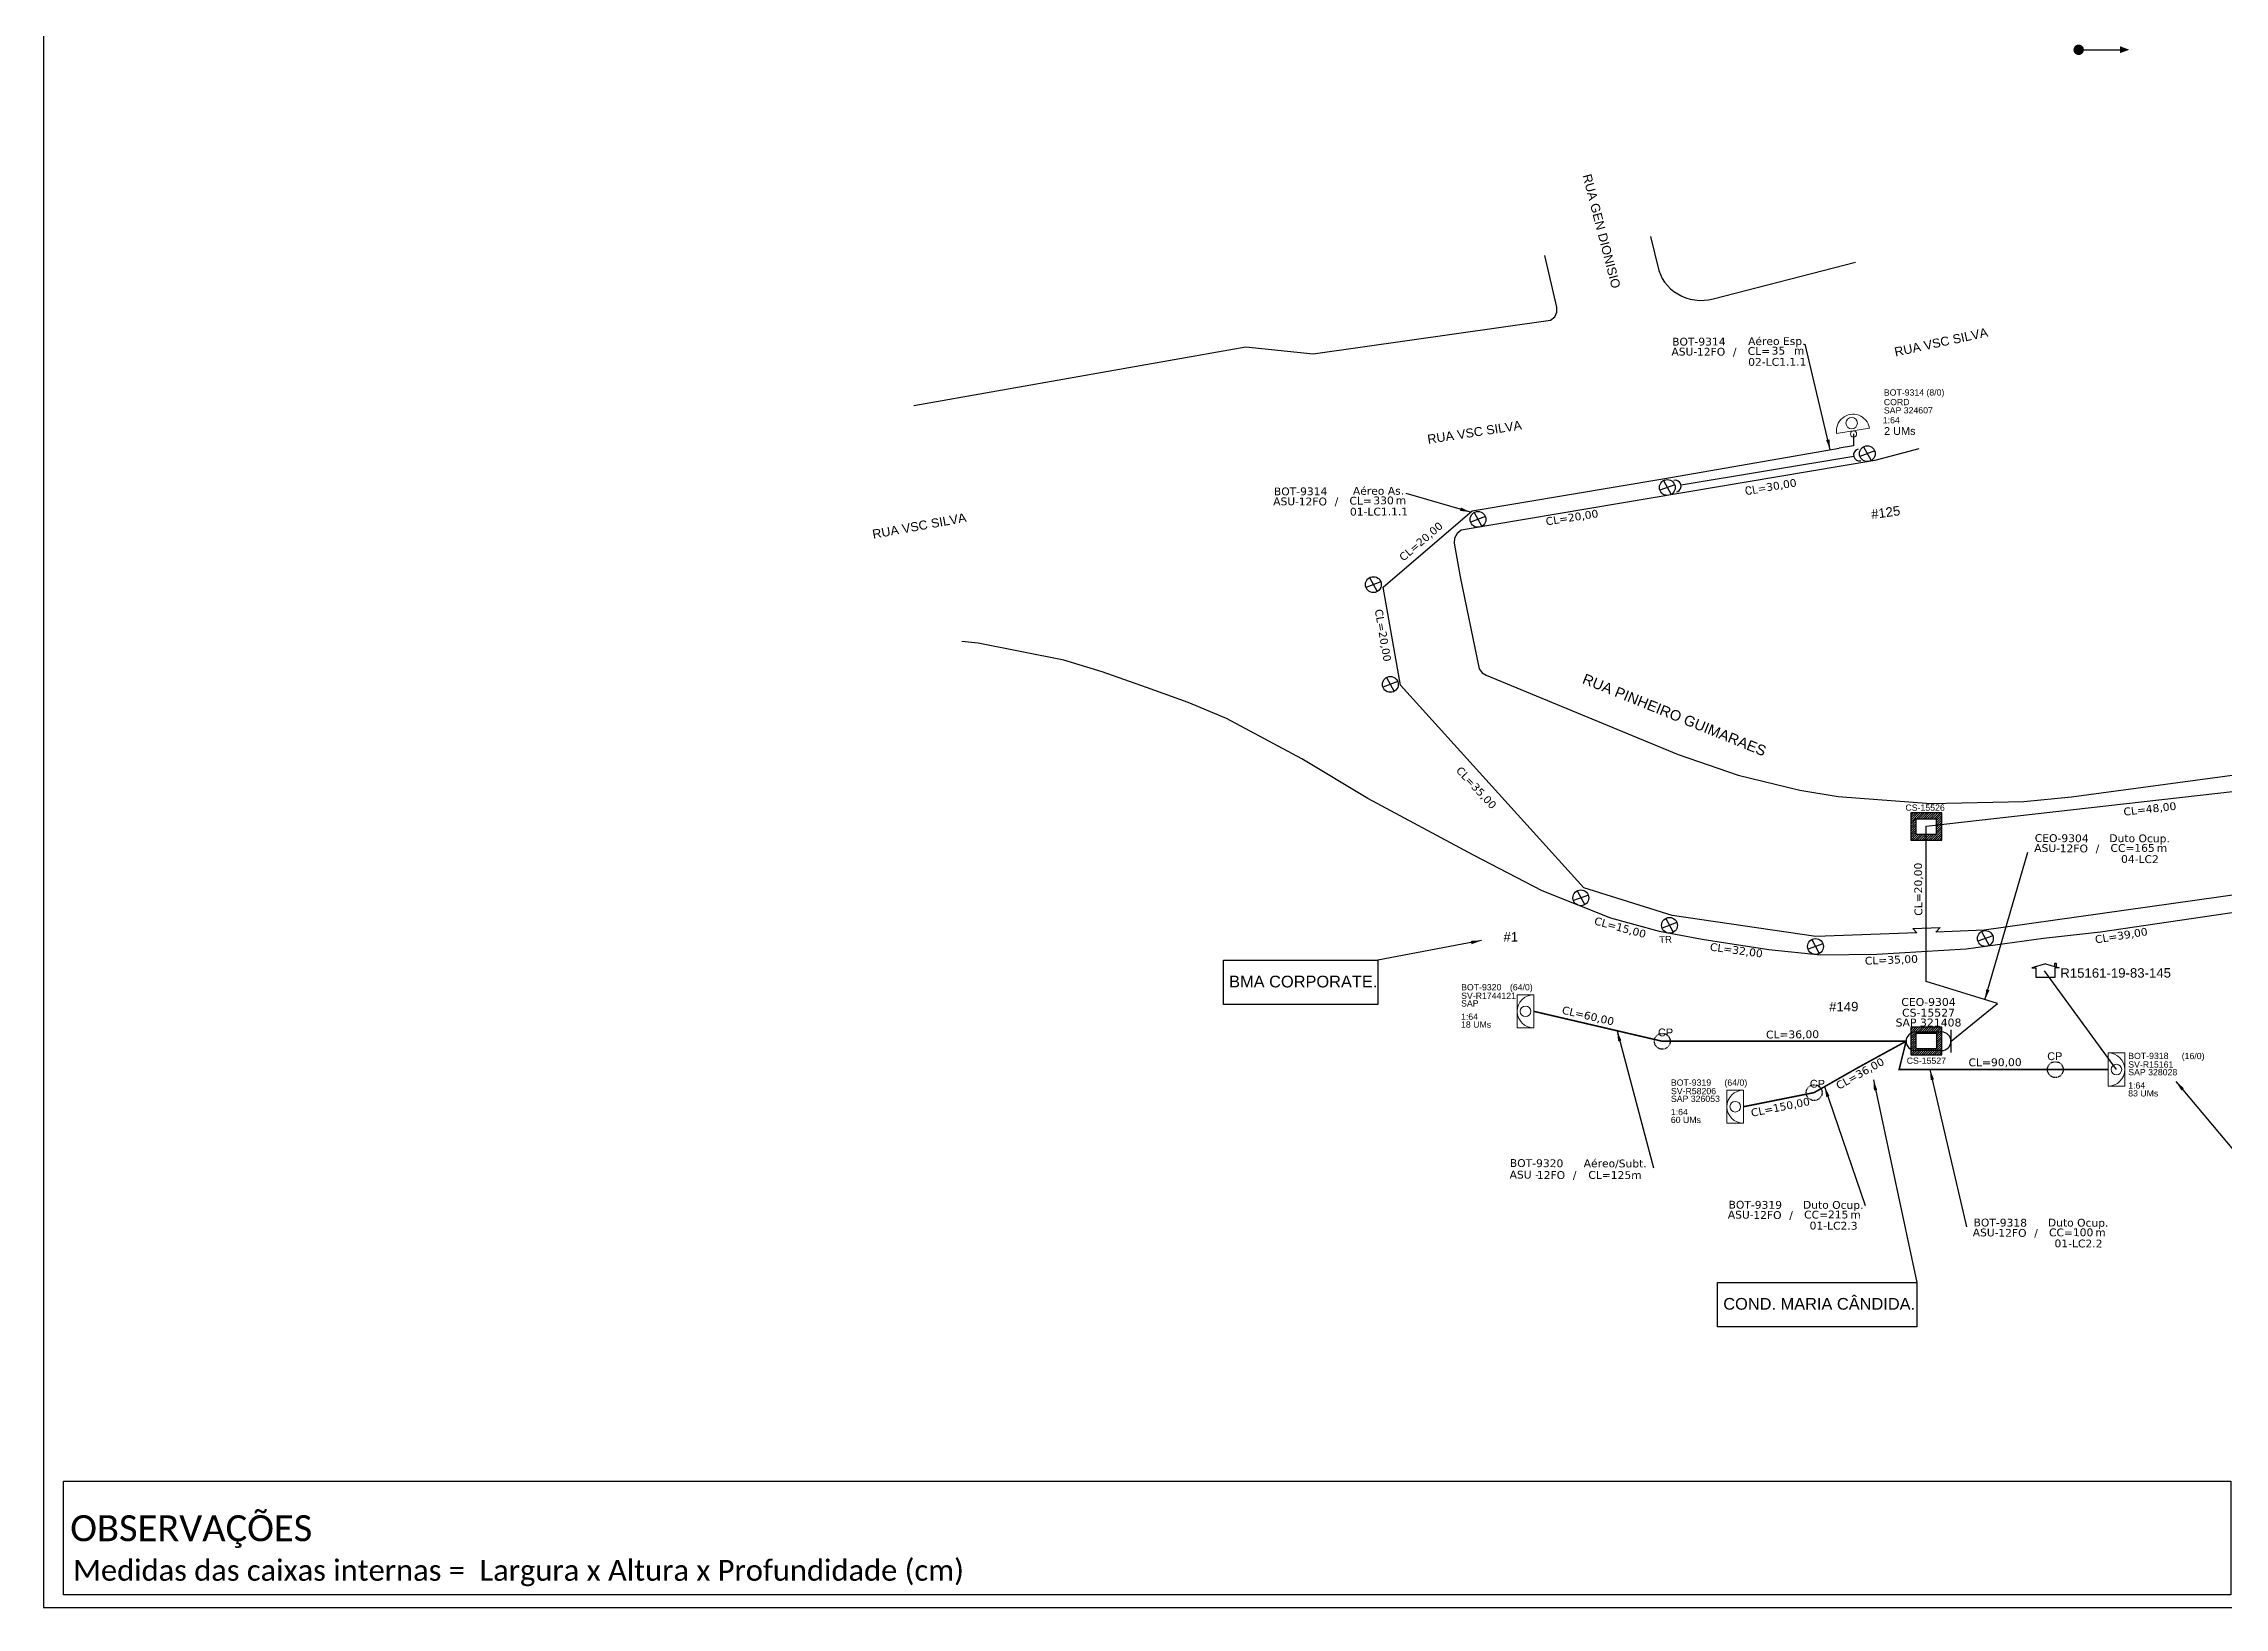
# Model space of a CAD drawing. Extents: x -86 to 1625, y 705 to 1299.
# Drawn here: x -85.8 to 333, y 705 to 1005.5 of the extents above; entities that cross this region are included whole.
import ezdxf
from ezdxf.enums import TextEntityAlignment as Align

# ---------------------------------------------------------------- set-up
doc = ezdxf.new("R2010")
doc.units = 0
doc.linetypes.add('PHANTOM2', pattern=[1.25, 0.625, -0.125, 0.125, -0.125, 0.125, -0.125])
for name, color, linetype in [('10.1-Caixas Subterrâneas', 5, 'Continuous'), ('10.4-Postes', 1, 'Continuous'), ('20.4-CEOS', 1, 'Continuous'), ('20.5-CEO', 1, 'Continuous'), ('CAP a instalar', 1, 'Continuous'), ('celulas gpon', 7, 'Continuous'), ('label_cabos', 7, 'Continuous'), ('OBS', 3, 'Continuous'), ('QUADRA', 7, 'Continuous'), ('SETA', 7, 'Continuous'), ('surveys', 7, 'Continuous'), ('surveys legendas', 7, 'Continuous')]:
    doc.layers.add(name, color=color, linetype=linetype)
for name, color, linetype, lineweight in [("20.0-LEGENDA DOS CDO'S", 1, 'Continuous', 0), ('20.1-CDO_INTERIOR', 1, 'Continuous', 0), ('20.2-CDO_POSTE', 1, 'Continuous', 5), ('20.6-CORDOALHA_SUPORTE', 7, 'Continuous', 25), ('CORDOALHA_SUPORTE', 7, 'Continuous', 25), ('Segmento Logradouro Texto', 7, 'Continuous', 0)]:
    doc.layers.add(name, color=color, linetype=linetype, lineweight=lineweight)
doc.layers.add('DROP DE CLIENTE', color=140, linetype='Continuous', plot=False)
doc.styles.add('ARIAL', font='arial.ttf')
doc.styles.add('DIGICADE', font='arial.ttf')
doc.styles.add('ROMANS', font='romans')
doc.styles.add('siredit', font='verdana.ttf')
doc.styles.get("Standard").update_dxf_attribs({"font": 'arial.ttf'})
doc.styles.add('WMF-Calibri0', font='calibri.ttf')
doc.linetypes.add('FENCELINE1', pattern='A,0.25,-0.1,[133,ltypeshp.shx,S=0.1,R=0,X=-0.1,Y=0],-0.1,1', length=1.45)
doc.dimstyles.new('CC', dxfattribs={"dimtxt": 1, "dimasz": 2, "dimexe": 0.18, "dimexo": 0.0625, "dimgap": 0.09, "dimtad": 0, "dimdec": 0, "dimrnd": 1, "dimzin": 0, "dimdsep": 46, "dimtxsty": 'siredit', "dimblk": 'NONE', "dimcen": 0, "dimse1": 1, "dimse2": 1, "dimsd1": 1, "dimsd2": 1, "dimclrt": 7, "dimadec": 0, "dimazin": 0, "dimtfac": 1, "dimtdec": 0, "dimtofl": 0, "dimtmove": 0, "dimatfit": 3, "dimfxl": 0, "dimtolj": 1, "dimtzin": 0, "dimarcsym": 0})
doc.dimstyles.new('CL', dxfattribs={"dimtxt": 1, "dimasz": 2, "dimexe": 0.18, "dimexo": 0.0625, "dimgap": 0.09, "dimtad": 0, "dimdec": 0, "dimrnd": 1, "dimzin": 0, "dimdsep": 46, "dimtxsty": 'siredit', "dimblk": 'NONE', "dimcen": 0, "dimse1": 1, "dimse2": 1, "dimsd1": 1, "dimsd2": 1, "dimclrt": 7, "dimadec": 0, "dimazin": 0, "dimtfac": 1, "dimtdec": 0, "dimtofl": 0, "dimtmove": 0, "dimatfit": 3, "dimfxl": 0, "dimtolj": 1, "dimtzin": 0, "dimarcsym": 0})

# ---------------------------------------------------------------- blocks, each defined once
blk = doc.blocks.new('_None')
blk = doc.blocks.new('*X58')
at = {"color": 0, "linetype": 'Continuous'}
for p, q in [((-1.25, 0.34099), (-0.49099, 1.1)), ((-1.25, 0.517767), (-0.667767, 1.1)), ((-1.25, 0.694544), (-0.844544, 1.1)), ((-1.25, 0.87132), (-1.02132, 1.1)), ((-1.25, 1.048097), (-1.198097, 1.1)), ((-1.25, 0.164214), (-0.8035, 0.610714)), ((-1.25, -0.012563), (-0.8035, 0.433937)), ((-1.25, -0.18934), (-0.8035, 0.25716)), ((-1.25, -0.366117), (-0.8035, 0.080383)), ((-0.789214, 0.625), (-0.314214, 1.1)), ((-0.612437, 0.625), (-0.137437, 1.1)), ((-0.43566, 0.625), (0.03934, 1.1)), ((-0.258883, 0.625), (0.216117, 1.1)), ((-0.082107, 0.625), (0.392893, 1.1)), ((0.09467, 0.625), (0.56967, 1.1)), ((0.271447, 0.625), (0.746447, 1.1)), ((0.448223, 0.625), (0.923223, 1.1)), ((0.625, 0.625), (1.1, 1.1)), ((0.801777, 0.625), (1.25, 1.073223)), ((0.8035, 0.449947), (1.25, 0.896447)), ((0.8035, 0.27317), (1.25, 0.71967)), ((0.8035, 0.096393), (1.25, 0.542893)), ((0.8035, -0.080383), (1.25, 0.366117)), ((0.8035, -0.25716), (1.25, 0.18934)), ((0.8035, -0.433937), (1.25, 0.012563)), ((-1.25, -0.542893), (-0.8035, -0.096393)), ((-1.25, -0.71967), (-0.8035, -0.27317)), ((-1.25, -0.896447), (-0.8035, -0.449947)), ((-1.25, -1.073223), (-0.801777, -0.625)), ((-1.1, -1.1), (-0.625, -0.625)), ((-0.923223, -1.1), (-0.448223, -0.625)), ((-0.746447, -1.1), (-0.271447, -0.625)), ((-0.56967, -1.1), (-0.09467, -0.625)), ((-0.392893, -1.1), (0.082107, -0.625)), ((-0.216117, -1.1), (0.258883, -0.625)), ((-0.03934, -1.1), (0.43566, -0.625)), ((0.137437, -1.1), (0.612437, -0.625)), ((0.314214, -1.1), (0.789214, -0.625)), ((0.49099, -1.1), (1.25, -0.34099)), ((0.667767, -1.1), (1.25, -0.517767)), ((0.8035, -0.610714), (1.25, -0.164214)), ((0.844544, -1.1), (1.25, -0.694544)), ((1.02132, -1.1), (1.25, -0.87132)), ((1.198097, -1.1), (1.25, -1.048097))]:
    blk.add_line(p, q, dxfattribs=at)

msp = doc.modelspace()

# ---------------------------------------------------------------- linework, layer by layer
msp.add_lwpolyline([(-85.84, 705.02), (752.73, 705.02), (752.73, 1299.02), (-85.84, 1299.02), (-85.84, 705.02)])
at = {"color": 7, "const_width": 1}
msp.add_lwpolyline([(304.53, 1004.28, 1), (305.53, 1004.28, 1)], format="xyb", close=True, dxfattribs=at)
at = {"color": 7}
msp.add_lwpolyline([(-82.03, 729.3), (334.24, 729.3), (334.24, 707.42), (-82.03, 707.42)], close=True, dxfattribs=at)
at = {"layer": '10.1-Caixas Subterrâneas', "color": 30, "linetype": 'Continuous'}
for p, q in [((272.76, 857.67), (272.76, 852.4)), ((278.76, 857.67), (272.76, 857.67)), ((273.83, 856.53), (273.83, 856.53)), ((273.83, 853.54), (273.83, 856.53)), ((273.83, 856.53), (277.68, 856.53)), ((277.68, 856.53), (277.68, 853.54)), ((278.76, 852.4), (278.76, 857.67)), ((272.76, 852.4), (278.76, 852.4)), ((277.68, 853.54), (273.83, 853.54)), ((272.76, 816.48), (272.76, 811.2)), ((278.76, 816.48), (272.76, 816.48)), ((273.84, 815.34), (273.84, 815.34)), ((273.84, 812.34), (273.84, 815.34)), ((273.84, 815.34), (277.69, 815.34)), ((277.69, 815.34), (277.69, 812.34)), ((278.76, 811.2), (278.76, 816.48)), ((272.76, 811.2), (278.76, 811.2)), ((277.69, 812.34), (273.84, 812.34))]:
    msp.add_line(p, q, dxfattribs=at)
at = {"layer": '10.1-Caixas Subterrâneas', "linetype": 'PHANTOM2'}
for centre in [(225.05, 813.79), (300.54, 808.35), (254.22, 803.93)]:
    msp.add_circle(centre, 1.52, dxfattribs=at)
at = {"layer": '10.4-Postes', "color": 10}
for points in [[(265.86, 927.21), (263.01, 926.14)], [(263.71, 928.01), (265.16, 925.34)], [(225.29, 921.52), (226.74, 918.84)], [(227.44, 920.71), (224.59, 919.65)], [(191.09, 914.58), (188.24, 913.52)], [(188.94, 915.39), (190.39, 912.71)], [(170.99, 902.06), (168.14, 901)], [(168.84, 902.87), (170.29, 900.19)], [(174.26, 882.88), (171.4, 881.81)], [(172.1, 883.68), (173.56, 881.01)], [(210.85, 841.89), (207.99, 840.83)], [(208.69, 842.7), (210.15, 840.02)], [(227.86, 836.59), (225.01, 835.52)], [(225.71, 837.39), (227.16, 834.72)], [(288.54, 834.07), (285.68, 833.01)], [(286.38, 834.88), (287.84, 832.2)], [(255.9, 832.52), (253.05, 831.46)], [(253.75, 833.33), (255.2, 830.65)]]:
    msp.add_lwpolyline(points, dxfattribs=at)
for centre in [(264.43, 926.68), (226.02, 920.18), (189.66, 914.05), (169.57, 901.53), (172.83, 882.35), (209.42, 841.36), (226.44, 836.05), (287.11, 833.54), (254.48, 831.99)]:
    msp.add_circle(centre, 1.52, dxfattribs=at)
at = {"layer": '20.1-CDO_INTERIOR', "color": 8, "lineweight": 18}
for points in [[(197.18, 816.35), (197.18, 822.72), (200.37, 822.73), (200.37, 816.35)], [(237.48, 798.03), (237.48, 804.4), (240.66, 804.4), (240.67, 798.03)]]:
    msp.add_lwpolyline(points, close=True, dxfattribs=at)
at = {"layer": '20.1-CDO_INTERIOR', "color": 1, "lineweight": 18}
msp.add_lwpolyline([(313.88, 811.54), (313.88, 805.16), (310.69, 805.16), (310.69, 811.54)], close=True, dxfattribs=at)
at = {"layer": '20.1-CDO_INTERIOR', "color": 8, "lineweight": 18}
for centre in [(198.78, 819.54), (239.07, 801.22)]:
    msp.add_circle(centre, 1.02, dxfattribs=at)
at = {"layer": '20.1-CDO_INTERIOR', "color": 1, "lineweight": 18}
msp.add_circle((312.28, 808.35), 1.02, dxfattribs=at)
at = {"layer": '20.1-CDO_INTERIOR', "color": 8, "lineweight": 18}
for centre in [(200.37, 819.54), (240.67, 801.22)]:
    msp.add_arc(centre, 3.19, 90.0276, 270.0276, dxfattribs=at)
at = {"layer": '20.1-CDO_INTERIOR', "color": 1, "lineweight": 18}
msp.add_arc((310.69, 808.35), 3.19, 270.0276, 90.0276, dxfattribs=at)
at = {"layer": '20.2-CDO_POSTE', "color": 7}
for p, q in [((264.83, 931.6), (258.54, 930.54)), ((258.54, 930.54), (264.83, 931.6))]:
    msp.add_line(p, q, dxfattribs=at)
for centre, radius in [((261.43, 932.56), 1.1), ((261.43, 932.56), 1.1), ((261.78, 930.48), 0.59), ((261.78, 930.48), 0.59)]:
    msp.add_circle(centre, radius, dxfattribs=at)
msp.add_arc((261.68, 931.07), 3.19, 9.5963, 189.5963, dxfattribs=at)
msp.add_arc((261.68, 931.07), 3.19, 9.5963, 189.5963, dxfattribs=at)
at = {"layer": '20.5-CEO', "color": 5}
for p, q in [((273.68, 815.59), (278.71, 815.59)), ((278.71, 812), (273.68, 812))]:
    msp.add_line(p, q, dxfattribs=at)
msp.add_lwpolyline([(280.51, 811.63), (280.51, 815.96)], dxfattribs=at)
for centre, start, end in [((273.68, 813.79), 90, 270), ((278.71, 813.79), 270, 90)]:
    msp.add_arc(centre, 1.79, start, end, dxfattribs=at)
at = {"layer": 'CAP a instalar', "color": 7, "linetype": 'FENCELINE1', "ltscale": 5}
for p, q in [((261.78, 930.48), (261.76, 928.17)), ((225.57, 921.91), (259, 927.71)), ((261.76, 928.17), (259, 927.71)), ((188.51, 915.72), (225.57, 921.91)), ((171.45, 901.04), (188.51, 915.72)), ((174.78, 882.21), (171.45, 901.04)), ((209.99, 843.24), (174.78, 882.21)), ((226.95, 837.96), (209.99, 843.24)), ((336.43, 842.1), (286.86, 835.14)), ((254.53, 833.9), (226.95, 837.96)), ((273.95, 834.63), (254.53, 833.9)), ((273.2, 835.48), (278.42, 835.62)), ((273.95, 834.63), (273.2, 835.48)), ((278.42, 835.62), (277.61, 834.77)), ((286.86, 835.14), (277.63, 834.78))]:
    msp.add_line(p, q, dxfattribs=at)
at = {"layer": 'CAP a instalar', "color": 7, "ltscale": 5}
for p, q in [((275.75, 855.12), (363.55, 865.03)), ((275.75, 855.12), (363.55, 865.03)), ((275.75, 825.26), (275.75, 855.12)), ((289.46, 821.02), (275.75, 825.26)), ((280.51, 813.79), (289.46, 821.02))]:
    msp.add_line(p, q, dxfattribs=at)
at = {"layer": 'CAP a instalar', "color": 8, "ltscale": 5, "const_width": 0.3}
for points in [[(271.88, 813.79), (225.05, 813.79), (200.37, 819.54)], [(271.88, 813.79), (262.52, 808.66), (254.22, 803.93)], [(254.22, 803.93), (240.67, 801.22)]]:
    msp.add_lwpolyline(points, dxfattribs=at)
at = {"layer": 'CAP a instalar', "ltscale": 5, "const_width": 0.3}
msp.add_lwpolyline([(271.88, 813.79), (270.54, 808.35), (310.69, 808.35)], dxfattribs=at)
at = {"layer": 'CORDOALHA_SUPORTE'}
msp.add_line((261.82, 926.16), (228.65, 920.63), dxfattribs=at)
for centre, start, end in [((262.93, 926.42), 103.3257, 283.3257), ((227.52, 920.44), 283.3257, 103.3257)]:
    msp.add_arc(centre, 1.14, start, end, dxfattribs=at)
at = {"layer": 'DROP DE CLIENTE'}
msp.add_lwpolyline([(312.28, 808.35), (298.48, 827.32)], dxfattribs=at)
at = {"layer": 'OBS', "color": 3}
for points in [[(140.77, 829.37), (170.39, 829.37), (170.39, 820.85), (140.77, 820.85)], [(235.67, 767.45), (273.95, 767.45), (273.95, 758.93), (235.67, 758.93)]]:
    msp.add_lwpolyline(points, close=True, dxfattribs=at)
at = {"layer": 'QUADRA', "color": 4}
for points in [[(222.8, 968.42), (224.41, 961.87), (224.69, 961.09), (225.05, 960.35), (225.5, 959.65), (226.03, 958.98), (226.63, 958.38), (227.28, 957.84), (228.01, 957.36), (228.78, 956.96), (229.6, 956.63), (230.43, 956.39), (231.31, 956.23), (232.19, 956.14), (233.07, 956.15), (233.94, 956.26), (234.8, 956.42), (262.18, 963.48)], [(222.8, 968.42), (224.41, 961.87), (224.69, 961.09), (225.05, 960.35), (225.5, 959.65), (226.03, 958.98), (226.63, 958.38), (227.28, 957.84), (228.01, 957.36), (228.78, 956.96), (229.6, 956.63), (230.43, 956.39), (231.31, 956.23), (232.19, 956.14), (233.07, 956.15), (233.94, 956.26), (234.8, 956.42), (262.18, 963.48)], [(81.28, 935.91), (145.05, 947.2), (158.01, 945.84), (203.6, 952.34), (204.39, 952.99), (204.81, 953.89), (204.8, 954.86), (202.47, 964.76)], [(81.28, 935.91), (145.05, 947.2), (158.01, 945.84), (203.6, 952.34), (204.39, 952.99), (204.81, 953.89), (204.8, 954.86), (202.47, 964.76)], [(274.35, 927.62), (265.89, 925.38), (186.43, 911.96), (185.63, 911.34), (185.15, 910.45), (185.11, 909.48), (186.26, 903.05), (189.89, 885.37), (190.49, 884.58), (191.21, 884.13), (228.11, 868.9), (239.61, 864.89), (251.5, 862.01), (258.86, 860.82), (276.65, 859.48), (294.5, 859.87), (303.63, 860.74), (464.21, 882.37), (498.16, 886.76), (499.1, 887.18), (499.79, 887.92), (500.08, 888.86), (499.97, 889.74), (495.65, 902.49)], [(274.35, 927.62), (265.89, 925.38), (186.43, 911.96), (185.63, 911.34), (185.15, 910.45), (185.11, 909.48), (186.26, 903.05), (189.89, 885.37), (190.49, 884.58), (191.21, 884.13), (228.11, 868.9), (239.61, 864.89), (251.5, 862.01), (258.86, 860.82), (276.65, 859.48), (294.5, 859.87), (303.63, 860.74), (464.21, 882.37), (498.16, 886.76), (499.1, 887.18), (499.79, 887.92), (500.08, 888.86), (499.97, 889.74), (495.65, 902.49)], [(623.54, 883.54), (559.34, 874.56), (430.27, 852.58), (309.21, 834.78), (298.25, 833.54), (283.42, 831.49), (266.24, 830.48), (255.46, 830.36), (245.54, 831.33), (237.66, 832.58), (232.69, 833.34), (224.52, 834.86), (215.16, 837.46), (201.98, 842.7), (188.78, 849.57), (168.53, 860.4), (155.85, 868.03), (141.33, 875.83), (134.02, 878.86), (126, 881.77), (117.46, 884.77), (110.08, 887.01), (93.67, 890.28), (90.55, 890.59)], [(623.54, 883.54), (559.34, 874.56), (430.27, 852.58), (309.21, 834.78), (298.25, 833.54), (283.42, 831.49), (266.24, 830.48), (255.46, 830.36), (245.54, 831.33), (237.66, 832.58), (232.69, 833.34), (224.52, 834.86), (215.16, 837.46), (201.98, 842.7), (188.78, 849.57), (168.53, 860.4), (155.85, 868.03), (141.33, 875.83), (134.02, 878.86), (126, 881.77), (117.46, 884.77), (110.08, 887.01), (93.67, 890.28), (90.55, 890.59)]]:
    msp.add_lwpolyline(points, dxfattribs=at)
at = {"layer": 'SETA', "color": 7}
msp.add_lwpolyline([(305.03, 1004.28), (313.63, 1004.28)], dxfattribs=at)
msp.add_solid([(312.94, 1004.96), (314.77, 1004.29), (312.94, 1003.63)], dxfattribs=at)
at = {"layer": 'surveys', "color": 1}
for p, q in [((298.66, 828.69), (296.05, 827.93)), ((296.05, 827.93), (296.87, 827.93)), ((296.87, 826.06), (296.87, 827.92)), ((300.45, 826.06), (296.87, 826.06)), ((298.66, 828.69), (301.28, 827.93)), ((300.42, 828.81), (300.69, 828.81)), ((300.42, 828.19), (300.42, 828.81)), ((301.28, 827.93), (300.45, 827.93)), ((300.45, 827.93), (300.45, 826.06)), ((300.69, 828.81), (300.69, 828.11))]:
    msp.add_line(p, q, dxfattribs=at)

# ---------------------------------------------------------------- block references
at = {"layer": '10.1-Caixas Subterrâneas', "color": 30, "linetype": 'Continuous', "xscale": 2.398406657333687, "yscale": 2.398406657333687, "zscale": 4.796813314667373}
for p, rotation in [((275.76, 855.03), 180.0000000000629), ((275.76, 813.84), 180.0000000000628)]:
    msp.add_blockref('*X58', p, dxfattribs=dict(at, rotation=rotation))

# ---------------------------------------------------------------- texts
at = {"color": 1, "style": 'ARIAL'}
msp.add_text('TR', height=1.296, rotation=2.9273, dxfattribs=at).set_placement((224.51, 832.63))
at = {"color": 7, "style": 'WMF-Calibri0'}
msp.add_text('OBSERVAÇÕES', height=4.9833, dxfattribs=at).set_placement((-80.73, 717.74))
at = {"color": 7, "insert": (-80.16, 714.14), "char_height": 4, "width": 658.8434, "attachment_point": 1, "style": 'WMF-Calibri0'}
msp.add_mtext('Medidas das caixas internas =  Largura x Altura x Profundidade (cm)', dxfattribs=at)
at = {"layer": '10.1-Caixas Subterrâneas', "color": 30, "style": 'ARIAL'}
for s, p in [('CS-15526', (271.76, 858.08)), ('CS-15527', (272, 809.46))]:
    msp.add_text(s, height=1.2, dxfattribs=at).set_placement(p)
at = {"layer": '10.1-Caixas Subterrâneas'}
for p in [(224.23, 814.74), (298.99, 810.17), (253.4, 804.88)]:
    msp.add_text('CP', height=1.5, dxfattribs=at).set_placement(p)
at = {"layer": "20.0-LEGENDA DOS CDO'S", "color": 7, "style": 'ARIAL'}
for s, height, p in [('BOT-9314', 1.2, (267.61, 937.83)), ('CORD', 1.2, (267.61, 935.99)), ('SAP 324607', 1.2, (267.61, 934.4)), ('1:64', 1.2, (267.41, 932.51)), ('2 UMs', 1.5, (267.64, 930.28))]:
    msp.add_text(s, height=height, rotation=0.118, dxfattribs=at).set_placement(p)
msp.add_text('(8/0)', height=1.2, rotation=0.118, dxfattribs=at).set_placement((277.51, 937.85), align=Align.CENTER)
at = {"layer": "20.0-LEGENDA DOS CDO'S", "color": 8, "style": 'ARIAL'}
for s, rotation, p in [('SV-R1744121', 359.9724, (186.42, 821.94)), ('SAP', 359.9724, (186.41, 820.46)), ('BOT-9320', 359.9724, (186.42, 823.57)), ('1:64', 359.9724, (186.4, 817.92)), ('18 UMs', 359.9724, (186.4, 816.4)), ('SV-R58206 ', 359.9724, (226.72, 803.62)), ('BOT-9319', 0.118, (226.71, 805.25)), ('SAP 326053', 359.9724, (226.71, 802.14)), ('1:64', 359.9724, (226.7, 799.6)), ('60 UMs', 359.9724, (226.7, 798.08))]:
    msp.add_text(s, height=1.2, rotation=rotation, dxfattribs=at).set_placement(p)
for p in [(197.98, 823.57), (239.18, 805.25)]:
    msp.add_text('(64/0)', height=1.2, rotation=359.9724, dxfattribs=at).set_placement(p, align=Align.CENTER)
at = {"layer": "20.0-LEGENDA DOS CDO'S", "color": 1, "style": 'ARIAL'}
for s, rotation, p in [('SAP 328028', 359.9724, (314.55, 807.25)), ('SV-R15161 ', 359.9724, (314.55, 808.73)), ('BOT-9318', 0.118, (314.55, 810.37)), ('83 UMs', 359.9724, (314.54, 803.19)), ('1:64', 359.9724, (314.54, 804.71))]:
    msp.add_text(s, height=1.2, rotation=rotation, dxfattribs=at).set_placement(p)
msp.add_text('(16/0)', height=1.2, rotation=359.9724, dxfattribs=at).set_placement((327.01, 810.36), align=Align.CENTER)
at = {"layer": '20.4-CEOS', "color": 5, "style": 'siredit'}
msp.add_text('CEO-9304', height=1.515, dxfattribs=at).set_placement((276.18, 822.1), align=Align.TOP_CENTER)
at = {"layer": '20.5-CEO', "color": 5, "style": 'siredit'}
for s, p in [('SAP 321408', (276.19, 818.15)), ('CS-15527', (276.19, 820.04))]:
    msp.add_text(s, height=1.521, dxfattribs=at).set_placement(p, align=Align.TOP_CENTER)
at = {"layer": '20.6-CORDOALHA_SUPORTE', "color": 0, "style": 'siredit'}
msp.add_text('30,00', height=1.5, rotation=9.4598, dxfattribs=at).set_placement((245.14, 919.45))
at = {"layer": '20.6-CORDOALHA_SUPORTE', "color": 0, "style": 'ROMANS'}
msp.add_text('CL=', height=1.5, rotation=9.7698, dxfattribs=at).set_placement((245.14, 919.45), align=Align.RIGHT)
at = {"layer": 'celulas gpon', "style": 'siredit'}
for s, rotation, p in [('CL=20,00', 40.6505, (175.32, 905.93)), ('CL=20,00', 9.0021, (202.79, 912.9)), ('CL=20,00', 279.8214, (169.82, 896.68)), ('CL=35,00', 312.9669, (185.32, 865.72)), ('CL=48,00', 6.5269, (313.72, 857.12)), ('CL=20,00', 90.4063, (275, 837.91)), ('CL=15,00', 344.7501, (211.86, 836.28)), ('CL=39,00', 9.0368, (308.29, 832.58)), ('CL=32,00', 352.3415, (234.13, 831.23)), ('CL=35,00', 2.2154, (263.99, 828.49)), ('CL=60,00', 346.9186, (205.67, 819.12)), ('CL=36,00', 0.39, (244.98, 814.33)), ('CL=36,00', 29.0888, (258.95, 804.46)), ('CL=90,00', 0.3063, (283.88, 808.98)), ('CL=150,00', 11.4469, (242.24, 799.27))]:
    msp.add_text(s, height=1.5, rotation=rotation, dxfattribs=at).set_placement(p)
at = {"layer": 'label_cabos', "style": 'siredit'}
for s, p in [('ASU-', (229.29, 946.29)), ('BOT-9314', (232.08, 948.21)), ('12FO', (234.43, 946.26)), ('/', (238.97, 946.29)), ('Aéreo Esp.', (247.05, 948.3)), ('CL=', (243.61, 946.41)), ('m', (251.34, 946.47)), ('02-LC1.1.1', (247.14, 944.32)), ('ASU-', (152.8, 917.52)), ('BOT-9314', (155.59, 919.44)), ('12FO', (157.94, 917.49)), ('/', (162.48, 917.53)), ('CL=', (167.12, 917.65)), ('Aéreo As.', (170.55, 919.54)), ('m', (174.85, 917.71)), ('01-LC1.1.1', (170.65, 915.55))]:
    msp.add_text(s, height=1.5, rotation=0.1535, dxfattribs=at).set_placement(p, align=Align.MIDDLE_CENTER)
for s, p in [('35', (246.05, 945.72)), ('330', (169.56, 916.95))]:
    msp.add_text(s, height=1.5, rotation=0.1535, dxfattribs=at).set_placement(p)
at = {"layer": 'label_cabos', "color": 0, "style": 'siredit'}
for s, p in [('ASU-', (298.97, 850.91)), ('CEO-9304', (301.77, 852.81)), ('12FO', (304.1, 850.84)), ('/', (308.64, 850.84)), ('Duto Ocup.', (316.73, 852.78)), ('CC=', (313.44, 850.92)), ('m', (321.02, 850.92)), ('04-LC2', (316.79, 848.79)), ('ASU -', (198.54, 788.16)), ('BOT-9320', (200.91, 790.37)), ('12FO', (203.68, 788.09)), ('/', (208.22, 788.09)), ('Aéreo/Subt.', (216.01, 790.32)), ('CL=125m', (215.97, 788.09)), ('ASU-', (240.12, 780.47)), ('BOT-9319', (242.92, 782.37)), ('12FO', (245.25, 780.4)), ('/', (249.79, 780.4)), ('Duto Ocup.', (257.89, 782.35)), ('CC=', (254.59, 780.48)), ('01-LC2.3', (257.95, 778.36)), ('m', (262.17, 780.48))]:
    msp.add_text(s, height=1.5, rotation=359.69, dxfattribs=at).set_placement(p, align=Align.MIDDLE_CENTER)
for s, p in [('165', (315.71, 850.2)), ('215', (256.87, 779.77))]:
    msp.add_text(s, height=1.5, rotation=359.69, dxfattribs=at).set_placement(p)
at = {"layer": 'label_cabos', "color": 1, "style": 'siredit'}
for s, p in [('BOT-9318', (289.97, 778.95)), ('Duto Ocup.', (304.93, 778.93)), ('ASU-', (287.16, 777.05)), ('12FO', (292.3, 776.98)), ('/', (296.84, 776.98)), ('CC=', (301.63, 777.06)), ('01-LC2.2', (304.99, 774.94)), ('m', (309.22, 777.06))]:
    msp.add_text(s, height=1.5, rotation=359.69, dxfattribs=at).set_placement(p, align=Align.MIDDLE_CENTER)
msp.add_text('100', height=1.5, rotation=359.69, dxfattribs=at).set_placement((303.91, 776.35))
at = {"layer": 'OBS', "color": 0, "char_height": 2.25, "width": 110.3625, "attachment_point": 1, "style": 'ARIAL'}
for s, insert in [('\\C3;BMA CORPORATE.', (141.86, 826.39)), ('\\C3;COND. MARIA CÂNDIDA.', (236.77, 764.47))]:
    msp.add_mtext(s, dxfattribs=dict(at, insert=insert))
at = {"layer": 'Segmento Logradouro Texto', "linetype": 'Continuous', "char_height": 1.7325, "attachment_point": 1, "style": 'DIGICADE'}
for s, insert, width, rotation in [('\\fArial|b0|i0|c0|p34;\\W1.0000000000;\\T1.0000000000;\\o\\lRUA GEN DIONISIO', (211.4, 980.58), 23.0744, 284.55), ('RUA VSC SILVA', (269.48, 947.03), 18.7821, 12.2418), ('\\fArial|b0|i0|c0|p34;\\W1.0000000000;\\T1.0000000000;\\o\\lRUA VSC SILVA', (179.82, 930.28), 18.7821, 8.7436), ('\\fArial|b0|i0|c0|p34;\\W1.0000000000;\\T1.0000000000;\\o\\lRUA VSC SILVA', (73.2, 912.03), 18.7821, 10.366)]:
    msp.add_mtext(s, dxfattribs=dict(at, insert=insert, width=width, rotation=rotation))
at = {"layer": 'Segmento Logradouro Texto', "color": 5, "linetype": 'Continuous', "attachment_point": 1, "style": 'DIGICADE'}
for s, insert, char_height, width, rotation in [('\\fArial|b0|i0|c0|p34;\\W1.0000000000;\\T1.0000000000;\\o\\lRUA GEN DIONISIO', (211.4, 980.58), 1.7325, 23.0744, 284.55), ('\\fArial|b0|i0|c0|p34;\\W1.0000000000;\\T1.0000000000;\\o\\lRUA VSC SILVA', (269.48, 947.03), 1.7325, 18.7821, 12.2418), ('\\fArial|b0|i0|c0|p34;\\W1.0000000000;\\T1.0000000000;\\o\\lRUA VSC SILVA', (179.82, 930.28), 1.7325, 18.7821, 8.7436), ('\\fArial|b0|i0|c0|p34;\\W1.0000000000;\\T1.0000000000;\\o\\lRUA VSC SILVA', (73.2, 912.03), 1.7325, 18.7821, 10.366), ('\\fArial|b0|i0|c0|p34;\\W1.0000000000;\\T1.0000000000;\\o\\lRUA PINHEIRO GUIMARAES', (210.28, 884.49), 2, 52.7389, 337.9988)]:
    msp.add_mtext(s, dxfattribs=dict(at, insert=insert, char_height=char_height, width=width, rotation=rotation))
at = {"layer": 'surveys legendas', "style": 'ARIAL'}
for s, rotation, p in [('#125', 8.1251, (265.29, 914.09)), ('#1', 0.0924, (194.55, 832.95)), ('#149', 0.0924, (257.1, 819.54))]:
    msp.add_text(s, height=1.813, rotation=rotation, dxfattribs=at).set_placement(p)
at = {"layer": 'surveys legendas', "color": 1, "style": 'ARIAL'}
msp.add_text('R15161-19-83-145', height=1.8128, rotation=0.0924, dxfattribs=at).set_placement((301.5, 825.99))

# ---------------------------------------------------------------- leaders
at = {"layer": 'label_cabos'}
for points in [[(257.3, 927.41), (252.5, 947.74)], [(188.21, 915.46), (175.89, 919)], [(287.03, 821.77), (295.28, 850.1)], [(216.37, 815.81), (223.37, 789.48)], [(256.22, 805.07), (264.03, 782.23)]]:
    msp.add_leader(points, dimstyle='CC', override={"dimgap": 0.09, "dimtad": 0}, dxfattribs=at)
at = {"layer": 'label_cabos', "color": 1}
msp.add_leader([(276.47, 808.35), (283.49, 778.16)], dimstyle='CC', override={"dimgap": 0.09, "dimtad": 0}, dxfattribs=at)
at = {"layer": 'OBS', "color": 3}
for points in [[(190.31, 833.13), (170.39, 829.37)], [(265.6, 806.36), (273.95, 767.45)], [(323.72, 806.08), (336.08, 791.25)]]:
    msp.add_leader(points, dimstyle='CL', override={"dimgap": 0.09, "dimtad": 0}, dxfattribs=at)

doc.saveas('drawing.dxf')
